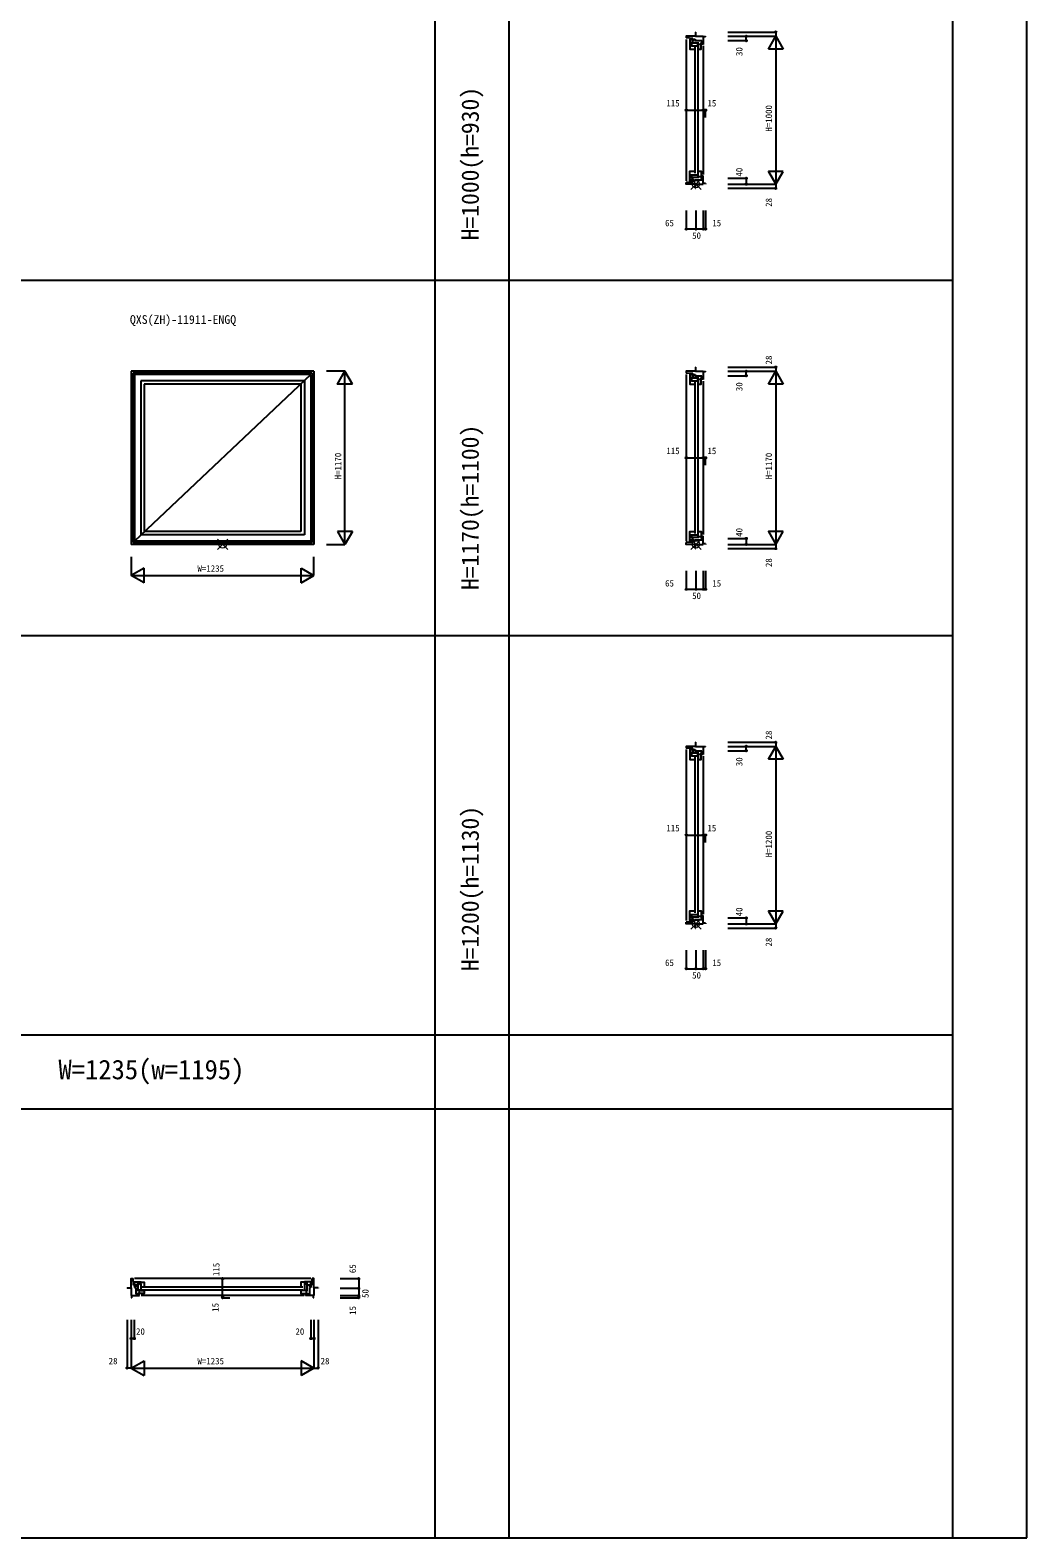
# Model space of a CAD drawing. Units: millimetres, scale not verified. Extents: x -13750 to 13750, y -10000 to 10000.
# Drawn here: x 7011 to 13750, y -10000 to 191 of the extents above; entities that cross this region are included whole.
import ezdxf
from ezdxf.enums import TextEntityAlignment as Align

# ---------------------------------------------------------------- set-up
doc = ezdxf.new("R2010")
doc.units = ezdxf.units.MM
doc.header["$LTSCALE"] = 50
for name, color, linetype in [('0-0_0', 3, 'Continuous'), ('0-1_YKK_A1', 4, 'Continuous'), ('0-2_YKK_B1', 4, 'Continuous'), ('0-3_YKK_C1', 4, 'Continuous'), ('0-4_YKK_F1', 7, 'Continuous'), ('0-6_YKK_N1', 2, 'Continuous')]:
    doc.layers.add(name, color=color, linetype=linetype)
doc.layers.add('0-5_YKK_IN', color=1, linetype='Continuous', lineweight=18)
doc.styles.add('ＭＳ ゴシック', font='')
doc.styles.get('ＭＳ ゴシック').set_extended_font_data('MS Gothic')

msp = doc.modelspace()

# ---------------------------------------------------------------- linework, layer by layer
at = {"layer": '0-1_YKK_A1'}
for p, q in [((7695, -2115), (7695, -3285)), ((8930, -2115), (7695, -2115)), ((7707, -2127), (7707, -3273)), ((8918, -2127), (7707, -2127)), ((7717, -2137), (7717, -3263)), ((8908, -2137), (7717, -3263)), ((8908, -2137), (7717, -2137)), ((8908, -2137), (8908, -3263)), ((8918, -2127), (8918, -3273)), ((8930, -2115), (8930, -3285)), ((7759, -2179), (7759, -3221)), ((8866, -2179), (7759, -2179)), ((7783, -2203), (7783, -3197)), ((8842, -2203), (7783, -2203)), ((8842, -2203), (8842, -3197)), ((8866, -2179), (8866, -3221)), ((8866, -3221), (7759, -3221)), ((8842, -3197), (7783, -3197)), ((8930, -3285), (7695, -3285)), ((8918, -3273), (7707, -3273)), ((8908, -3263), (7717, -3263))]:
    msp.add_line(p, q, dxfattribs=at)
at = {"layer": '0-2_YKK_B1'}
for p, q in [((7709.36, -8292.5), (7707, -8247.5)), ((8908, -8247.5), (7717, -8247.5)), ((8915.64, -8292.5), (8918, -8247.5)), ((7667, -8309.1), (7667, -8312.5)), ((7695, -8309.1), (7695, -8362.5)), ((7709.36, -8292.5), (7725, -8292.5)), ((7715.8, -8292.5), (7715.8, -8307)), ((7715.8, -8307), (7725, -8307)), ((7725, -8292.5), (7725, -8303.5)), ((7725, -8307), (7725, -8352.5)), ((7725, -8352.5), (7737, -8352.5)), ((7737, -8362.5), (7737, -8352.5)), ((7737, -8352.5), (7741.2, -8352.5)), ((7741, -8331.5), (7741, -8270.5)), ((7759, -8326.1), (7741, -8326.1)), ((7749, -8352.5), (7744.7, -8352.5)), ((7747.7, -8326.1), (7747.7, -8348.5)), ((7749, -8362.5), (7749, -8352.5)), ((8856, -8304.5), (7769, -8304.5)), ((8856, -8326.5), (7769, -8326.5)), ((8866, -8326.1), (8884, -8326.1)), ((8876, -8362.5), (8876, -8352.5)), ((8876, -8352.5), (8880.3, -8352.5)), ((8877.3, -8326.1), (8877.3, -8348.5)), ((8888, -8352.5), (8883.8, -8352.5)), ((8884, -8331.5), (8884, -8270.5)), ((8888, -8362.5), (8888, -8352.5)), ((8900, -8352.5), (8888, -8352.5)), ((8915.64, -8292.5), (8900, -8292.5)), ((8900, -8292.5), (8900, -8303.5)), ((8909.2, -8307), (8900, -8307)), ((8900, -8307), (8900, -8352.5)), ((8909.2, -8292.5), (8909.2, -8307)), ((8930, -8309.1), (8930, -8362.5)), ((8958, -8309.1), (8958, -8312.5)), ((7699, -8362.5), (7695, -8362.5)), ((7699, -8377.5), (7695, -8377.5)), ((7699, -8377.5), (7699, -8362.5)), ((7699, -8362.5), (7751, -8362.5)), ((8864, -8362.5), (7761, -8362.5)), ((8926, -8362.5), (8874, -8362.5)), ((8926, -8377.5), (8926, -8362.5)), ((8926, -8362.5), (8930, -8362.5)), ((8926, -8377.5), (8930, -8377.5))]:
    msp.add_line(p, q, dxfattribs=at)
for points in [[(7667, -8309.1), (7695, -8309.1), (7695, -8247.5), (7707, -8247.5)], [(8958, -8309.1), (8930, -8309.1), (8930, -8247.5), (8918, -8247.5)], [(7741, -8289.5), (7717, -8289.5), (7717, -8270.5), (7759, -8270.5), (7759, -8281.5)], [(7783, -8325.5), (7783, -8348.5), (7741, -8348.5), (7741, -8344.5)], [(7752.2, -8270.5), (7752.2, -8285), (7759, -8285), (7759, -8328.4), (7769.5, -8328.4), (7769.5, -8327.5), (7783, -8327.5)], [(7759, -8270.7), (7783, -8270.7), (7783, -8306.5)], [(8872.8, -8270.5), (8872.8, -8285), (8866, -8285), (8866, -8328.4), (8855.5, -8328.4), (8855.5, -8327.5), (8842, -8327.5)], [(8866, -8270.7), (8842, -8270.7), (8842, -8306.5)], [(8842, -8325.5), (8842, -8348.5), (8884, -8348.5), (8884, -8344.5)], [(8884, -8289.5), (8908, -8289.5), (8908, -8270.5), (8866, -8270.5), (8866, -8281.5)]]:
    msp.add_lwpolyline(points, dxfattribs=at)
at = {"layer": '0-3_YKK_C1'}
for p, q in [((11492.5, 135.64), (11447.5, 138)), ((11447.5, 128), (11447.5, -828)), ((11531.5, 104), (11470.5, 104)), ((11492.5, 135.64), (11492.5, 120)), ((11492.5, 129.2), (11507, 129.2)), ((11492.5, 120), (11503.5, 120)), ((11507, 129.2), (11507, 120)), ((11507, 120), (11552.5, 120)), ((11509.1, 178), (11512.5, 178)), ((11509.1, 150), (11562.5, 150)), ((11526.1, 86), (11526.1, 104)), ((11552.5, 120), (11552.5, 108)), ((11562.5, 108), (11552.5, 108)), ((11552.5, 108), (11552.5, 103.8)), ((11562.5, 146), (11562.5, 150)), ((11577.5, 146), (11562.5, 146)), ((11562.5, 146), (11562.5, 94)), ((11577.5, 146), (11577.5, 150)), ((11504.5, 76), (11504.5, -776)), ((11526.1, 97.3), (11548.5, 97.3)), ((11526.5, 76), (11526.5, -776)), ((11552.5, 96), (11552.5, 100.3)), ((11562.5, 96), (11552.5, 96)), ((11562.5, 84), (11562.5, -784)), ((11531.5, -804), (11470.5, -804)), ((11526.1, -786), (11526.1, -804)), ((11526.1, -797.3), (11548.5, -797.3)), ((11562.5, -796), (11552.5, -796)), ((11552.5, -796), (11552.5, -800.3)), ((11552.5, -808), (11552.5, -803.8)), ((11562.5, -808), (11552.5, -808)), ((11552.5, -820), (11552.5, -808)), ((11562.5, -846), (11562.5, -794)), ((11492.5, -835.64), (11447.5, -838)), ((11492.5, -835.64), (11492.5, -820)), ((11492.5, -820), (11503.5, -820)), ((11492.5, -829.2), (11507, -829.2)), ((11507, -829.2), (11507, -820)), ((11507, -820), (11552.5, -820)), ((11509.1, -850), (11562.5, -850)), ((11509.1, -878), (11512.5, -878)), ((11577.5, -846), (11562.5, -846)), ((11562.5, -846), (11562.5, -850)), ((11577.5, -846), (11577.5, -850)), ((11492.5, -2129.36), (11447.5, -2127)), ((11447.5, -2137), (11447.5, -3263)), ((11492.5, -2129.36), (11492.5, -2145)), ((11492.5, -2135.8), (11507, -2135.8)), ((11507, -2135.8), (11507, -2145)), ((11509.1, -2087), (11512.5, -2087)), ((11509.1, -2115), (11562.5, -2115)), ((11562.5, -2119), (11562.5, -2115)), ((11577.5, -2119), (11562.5, -2119)), ((11562.5, -2119), (11562.5, -2171)), ((11577.5, -2119), (11577.5, -2115)), ((11531.5, -2161), (11470.5, -2161)), ((11492.5, -2145), (11503.5, -2145)), ((11504.5, -2189), (11504.5, -3211)), ((11507, -2145), (11552.5, -2145)), ((11526.1, -2179), (11526.1, -2161)), ((11526.1, -2167.7), (11548.5, -2167.7)), ((11526.5, -2189), (11526.5, -3211)), ((11552.5, -2145), (11552.5, -2157)), ((11562.5, -2157), (11552.5, -2157)), ((11552.5, -2157), (11552.5, -2161.2)), ((11552.5, -2169), (11552.5, -2164.7)), ((11562.5, -2169), (11552.5, -2169)), ((11562.5, -2181), (11562.5, -3219)), ((11531.5, -3239), (11470.5, -3239)), ((11492.5, -3270.64), (11492.5, -3255)), ((11492.5, -3255), (11503.5, -3255)), ((11507, -3264.2), (11507, -3255)), ((11507, -3255), (11552.5, -3255)), ((11526.1, -3221), (11526.1, -3239)), ((11526.1, -3232.3), (11548.5, -3232.3)), ((11562.5, -3231), (11552.5, -3231)), ((11552.5, -3231), (11552.5, -3235.3)), ((11552.5, -3243), (11552.5, -3238.8)), ((11562.5, -3243), (11552.5, -3243)), ((11552.5, -3255), (11552.5, -3243)), ((11562.5, -3281), (11562.5, -3229)), ((11492.5, -3270.64), (11447.5, -3273)), ((11492.5, -3264.2), (11507, -3264.2)), ((11509.1, -3285), (11562.5, -3285)), ((11509.1, -3313), (11512.5, -3313)), ((11577.5, -3281), (11562.5, -3281)), ((11562.5, -3281), (11562.5, -3285)), ((11577.5, -3281), (11577.5, -3285)), ((11492.5, -4664.36), (11447.5, -4662)), ((11447.5, -4672), (11447.5, -5828)), ((11492.5, -4664.36), (11492.5, -4680)), ((11492.5, -4670.8), (11507, -4670.8)), ((11492.5, -4680), (11503.5, -4680)), ((11507, -4670.8), (11507, -4680)), ((11507, -4680), (11552.5, -4680)), ((11509.1, -4622), (11512.5, -4622)), ((11509.1, -4650), (11562.5, -4650)), ((11552.5, -4680), (11552.5, -4692)), ((11562.5, -4654), (11562.5, -4650)), ((11577.5, -4654), (11562.5, -4654)), ((11562.5, -4654), (11562.5, -4706)), ((11577.5, -4654), (11577.5, -4650)), ((11531.5, -4696), (11470.5, -4696)), ((11504.5, -4724), (11504.5, -5776)), ((11526.1, -4714), (11526.1, -4696)), ((11526.1, -4702.7), (11548.5, -4702.7)), ((11526.5, -4724), (11526.5, -5776)), ((11562.5, -4692), (11552.5, -4692)), ((11552.5, -4692), (11552.5, -4696.2)), ((11552.5, -4704), (11552.5, -4699.7)), ((11562.5, -4704), (11552.5, -4704)), ((11562.5, -4716), (11562.5, -5784)), ((11531.5, -5804), (11470.5, -5804)), ((11526.1, -5786), (11526.1, -5804)), ((11526.1, -5797.3), (11548.5, -5797.3)), ((11562.5, -5796), (11552.5, -5796)), ((11552.5, -5796), (11552.5, -5800.3)), ((11552.5, -5808), (11552.5, -5803.8)), ((11562.5, -5808), (11552.5, -5808)), ((11552.5, -5820), (11552.5, -5808)), ((11562.5, -5846), (11562.5, -5794)), ((11492.5, -5835.64), (11447.5, -5838)), ((11492.5, -5835.64), (11492.5, -5820)), ((11492.5, -5820), (11503.5, -5820)), ((11492.5, -5829.2), (11507, -5829.2)), ((11507, -5829.2), (11507, -5820)), ((11507, -5820), (11552.5, -5820)), ((11509.1, -5850), (11562.5, -5850)), ((11509.1, -5878), (11512.5, -5878)), ((11577.5, -5846), (11562.5, -5846)), ((11562.5, -5846), (11562.5, -5850)), ((11577.5, -5846), (11577.5, -5850))]:
    msp.add_line(p, q, dxfattribs=at)
for points in [[(11509.1, 178), (11509.1, 150), (11447.5, 150), (11447.5, 138)], [(11489.5, 104), (11489.5, 128), (11470.5, 128), (11470.5, 86), (11481.5, 86)], [(11525.5, 62), (11548.5, 62), (11548.5, 104), (11544.5, 104)], [(11470.5, 92.8), (11485, 92.8), (11485, 86), (11528.4, 86), (11528.4, 75.5), (11527.5, 75.5), (11527.5, 62)], [(11471.2, 86), (11471.2, 62), (11506.5, 62)], [(11470.5, -792.8), (11485, -792.8), (11485, -786), (11528.4, -786), (11528.4, -775.5), (11527.5, -775.5), (11527.5, -762)], [(11489.5, -804), (11489.5, -828), (11470.5, -828), (11470.5, -786), (11481.5, -786)], [(11471.2, -786), (11471.2, -762), (11506.5, -762)], [(11525.5, -762), (11548.5, -762), (11548.5, -804), (11544.5, -804)], [(11509.1, -878), (11509.1, -850), (11447.5, -850), (11447.5, -838)], [(11509.1, -2087), (11509.1, -2115), (11447.5, -2115), (11447.5, -2127)], [(11489.5, -2161), (11489.5, -2137), (11470.5, -2137), (11470.5, -2179), (11481.5, -2179)], [(11470.5, -2172.2), (11485, -2172.2), (11485, -2179), (11528.4, -2179), (11528.4, -2189.5), (11527.5, -2189.5), (11527.5, -2203)], [(11471.2, -2179), (11471.2, -2203), (11506.5, -2203)], [(11525.5, -2203), (11548.5, -2203), (11548.5, -2161), (11544.5, -2161)], [(11470.5, -3227.8), (11485, -3227.8), (11485, -3221), (11528.4, -3221), (11528.4, -3210.5), (11527.5, -3210.5), (11527.5, -3197)], [(11489.5, -3239), (11489.5, -3263), (11470.5, -3263), (11470.5, -3221), (11481.5, -3221)], [(11471.2, -3221), (11471.2, -3197), (11506.5, -3197)], [(11525.5, -3197), (11548.5, -3197), (11548.5, -3239), (11544.5, -3239)], [(11509.1, -3313), (11509.1, -3285), (11447.5, -3285), (11447.5, -3273)], [(11509.1, -4622), (11509.1, -4650), (11447.5, -4650), (11447.5, -4662)], [(11489.5, -4696), (11489.5, -4672), (11470.5, -4672), (11470.5, -4714), (11481.5, -4714)], [(11470.5, -4707.2), (11485, -4707.2), (11485, -4714), (11528.4, -4714), (11528.4, -4724.5), (11527.5, -4724.5), (11527.5, -4738)], [(11471.2, -4714), (11471.2, -4738), (11506.5, -4738)], [(11525.5, -4738), (11548.5, -4738), (11548.5, -4696), (11544.5, -4696)], [(11470.5, -5792.8), (11485, -5792.8), (11485, -5786), (11528.4, -5786), (11528.4, -5775.5), (11527.5, -5775.5), (11527.5, -5762)], [(11489.5, -5804), (11489.5, -5828), (11470.5, -5828), (11470.5, -5786), (11481.5, -5786)], [(11471.2, -5786), (11471.2, -5762), (11506.5, -5762)], [(11525.5, -5762), (11548.5, -5762), (11548.5, -5804), (11544.5, -5804)], [(11509.1, -5878), (11509.1, -5850), (11447.5, -5850), (11447.5, -5838)]]:
    msp.add_lwpolyline(points, dxfattribs=at)
at = {"layer": '0-4_YKK_F1'}
for p, q in [((13750, -10000), (13750, 10000)), ((9750, -10000), (9750, 9500)), ((10250, -10000), (10250, 9500)), ((13250, -10000), (13250, 9500)), ((-13750, -1500), (13250, -1500)), ((-13750, -3900), (13250, -3900)), ((-13750, -6600), (13250, -6600)), ((-13750, -7100), (13250, -7100)), ((-13750, -10000), (13750, -10000))]:
    msp.add_line(p, q, dxfattribs=at)
at = {"layer": '0-5_YKK_IN'}
for p, q in [((11477.15, -814.65), (11547.86, -885.36)), ((11477.15, -885.36), (11547.86, -814.65)), ((8277.14, -3249.64), (8347.86, -3320.36)), ((8277.14, -3320.36), (8347.86, -3249.64)), ((11477.15, -3249.65), (11547.86, -3320.36)), ((11477.15, -3320.36), (11547.86, -3249.65)), ((11477.15, -5814.65), (11547.86, -5885.36)), ((11477.15, -5885.36), (11547.86, -5814.65))]:
    msp.add_line(p, q, dxfattribs=at)
for centre in [(11512.5, -850), (8312.5, -3285), (11512.5, -3285), (11512.5, -5850)]:
    msp.add_circle(centre, 25, dxfattribs=at)
at = {"layer": '0-6_YKK_N1'}
for p, q in [((11727.5, 178), (12052.5, 178)), ((11727.5, 150), (12052.5, 150)), ((12002.5, 63.4), (12052.5, 150)), ((12052.5, 178), (12052.5, 150)), ((12052.5, 150), (12102.5, 63.4)), ((12102.5, 63.4), (12002.5, 63.4)), ((11447.5, -350), (11562.5, -350)), ((11562.5, -350), (11577.5, -350)), ((11577.5, -400), (11577.5, -350)), ((11727.5, -810), (11852.5, -810)), ((11852.5, -810), (11852.5, -850)), ((12052.5, -850), (12102.5, -763.4)), ((11727.5, -850), (12052.5, -850)), ((11727.5, -878), (12052.5, -878)), ((11447.5, -1028), (11447.5, -1153)), ((11512.5, -1028), (11512.5, -1153)), ((11562.5, -1028), (11562.5, -1153)), ((11577.5, -1028), (11577.5, -1153)), ((11447.5, -1153), (11512.5, -1153)), ((9140, -2115), (9015, -2115)), ((9140, -3285), (9140, -2115)), ((9190, -2201.6), (9140, -2115)), ((11727.5, -2087), (12052.5, -2087)), ((11727.5, -2115), (12052.5, -2115)), ((12002.5, -2201.6), (12052.5, -2115)), ((12052.5, -2087), (12052.5, -2115)), ((12052.5, -2115), (12102.5, -2201.6)), ((12102.5, -2201.6), (12002.5, -2201.6)), ((11447.5, -2700), (11562.5, -2700)), ((11562.5, -2700), (11577.5, -2700)), ((11577.5, -2750), (11577.5, -2700)), ((9090, -3198.4), (9140, -3285)), ((9190, -3198.4), (9090, -3198.4)), ((9190, -3198.4), (9140, -3285)), ((11727.5, -3245), (11852.5, -3245)), ((11852.5, -3245), (11852.5, -3285)), ((12052.5, -3285), (12102.5, -3198.4)), ((9015, -3285), (9140, -3285)), ((11727.5, -3285), (12052.5, -3285)), ((11727.5, -3313), (12052.5, -3313)), ((7695, -3370), (7695, -3495)), ((7781.6, -3445), (7695, -3495)), ((7781.6, -3545), (7781.6, -3445)), ((8843.4, -3545), (8843.4, -3445)), ((8843.4, -3445), (8930, -3495)), ((8930, -3495), (8930, -3370)), ((11447.5, -3463), (11447.5, -3588)), ((11512.5, -3463), (11512.5, -3588)), ((11562.5, -3463), (11562.5, -3588)), ((11577.5, -3463), (11577.5, -3588)), ((7695, -3495), (8930, -3495)), ((7781.6, -3545), (7695, -3495)), ((8843.4, -3545), (8930, -3495)), ((11447.5, -3588), (11512.5, -3588)), ((11727.5, -4622), (12052.5, -4622)), ((11727.5, -4650), (12052.5, -4650)), ((12002.5, -4736.6), (12052.5, -4650)), ((12052.5, -4622), (12052.5, -4650)), ((12052.5, -4650), (12102.5, -4736.6)), ((12102.5, -4736.6), (12002.5, -4736.6)), ((11447.5, -5250), (11562.5, -5250)), ((11562.5, -5250), (11577.5, -5250)), ((11577.5, -5300), (11577.5, -5250)), ((12052.5, -5850), (12102.5, -5763.4)), ((11727.5, -5810), (11852.5, -5810)), ((11727.5, -5850), (12052.5, -5850)), ((11727.5, -5878), (12052.5, -5878)), ((11852.5, -5810), (11852.5, -5850)), ((11447.5, -6028), (11447.5, -6153)), ((11512.5, -6028), (11512.5, -6153)), ((11562.5, -6028), (11562.5, -6153)), ((11577.5, -6028), (11577.5, -6153)), ((11447.5, -6153), (11512.5, -6153)), ((8312.5, -8362.5), (8312.5, -8247.5)), ((9108, -8247.5), (9233, -8247.5)), ((9233, -8247.5), (9233, -8312.5)), ((9108, -8312.5), (9233, -8312.5)), ((8312.5, -8377.5), (8312.5, -8362.5)), ((8312.5, -8377.5), (8362.5, -8377.5)), ((9108, -8362.5), (9233, -8362.5)), ((9108, -8377.5), (9233, -8377.5)), ((7667, -8527.5), (7667, -8852.5)), ((7715, -8527.5), (7715, -8652.5)), ((8910, -8527.5), (8910, -8652.5)), ((8930, -8527.5), (8930, -8852.5)), ((8958, -8527.5), (8958, -8852.5)), ((7715, -8652.5), (7695, -8652.5)), ((8910, -8652.5), (8930, -8652.5)), ((7695, -8852.5), (7667, -8852.5)), ((7695, -8852.5), (8930, -8852.5)), ((7695, -8852.5), (7781.6, -8902.5)), ((7781.6, -8802.5), (7781.6, -8902.5)), ((8930, -8852.5), (8843.4, -8802.5)), ((8843.4, -8802.5), (8843.4, -8902.5)), ((8930, -8852.5), (8843.4, -8902.5)), ((8930, -8852.5), (8958, -8852.5))]:
    msp.add_line(p, q, dxfattribs=at)
for points in [[(11727.5, 120), (11852.5, 120), (11852.5, 150)], [(12052.5, 150), (12052.5, -850), (12052.5, -878)], [(12102.5, -763.4), (12002.5, -763.4), (12052.5, -850)], [(11512.5, -1153), (11562.5, -1153), (11577.5, -1153)], [(9190, -2201.6), (9090, -2201.6), (9140, -2115)], [(11727.5, -2145), (11852.5, -2145), (11852.5, -2115)], [(12052.5, -2115), (12052.5, -3285), (12052.5, -3313)], [(12102.5, -3198.4), (12002.5, -3198.4), (12052.5, -3285)], [(11512.5, -3588), (11562.5, -3588), (11577.5, -3588)], [(11727.5, -4680), (11852.5, -4680), (11852.5, -4650)], [(12052.5, -4650), (12052.5, -5850), (12052.5, -5878)], [(12102.5, -5763.4), (12002.5, -5763.4), (12052.5, -5850)], [(11512.5, -6153), (11562.5, -6153), (11577.5, -6153)], [(9233, -8312.5), (9233, -8362.5), (9233, -8377.5)], [(7695, -8527.5), (7695, -8852.5), (7781.6, -8802.5)]]:
    msp.add_lwpolyline(points, dxfattribs=at)
for centre in [(11852.5, 150), (11852.5, 120), (12052.5, 178), (11447.5, -350), (11562.5, -350), (11577.5, -350), (11852.5, -810), (11852.5, -850), (12052.5, -878), (11447.5, -1153), (11512.5, -1153), (11562.5, -1153), (11577.5, -1153), (11852.5, -2115), (11852.5, -2145), (12052.5, -2087), (11447.5, -2700), (11562.5, -2700), (11577.5, -2700), (11852.5, -3245), (11852.5, -3285), (12052.5, -3313), (11447.5, -3588), (11512.5, -3588), (11562.5, -3588), (11577.5, -3588), (11852.5, -4650), (11852.5, -4680), (12052.5, -4622), (11447.5, -5250), (11562.5, -5250), (11577.5, -5250), (11852.5, -5810), (11852.5, -5850), (12052.5, -5878), (11447.5, -6153), (11512.5, -6153), (11562.5, -6153), (11577.5, -6153), (8312.5, -8247.5), (9233, -8247.5), (9233, -8312.5), (8312.5, -8362.5), (8312.5, -8377.5), (9233, -8362.5), (9233, -8377.5), (7695, -8652.5), (7715, -8652.5), (8910, -8652.5), (8930, -8652.5), (7667, -8852.5), (8958, -8852.5)]:
    msp.add_circle(centre, 5, dxfattribs=at)

# ---------------------------------------------------------------- texts
at = {"layer": '0-0_0', "style": 'ＭＳ ゴシック'}
for s, p in [('H=1000(h=930)', (10080, -1230)), ('H=1170(h=1100)', (10080, -3593.33)), ('H=1200(h=1130)', (10080, -6170))]:
    msp.add_text(s, height=117.3, rotation=90, dxfattribs=at).set_placement(p, align=Align.BOTTOM_LEFT)
at = {"layer": '0-0_0', "color": 7, "style": 'ＭＳ ゴシック'}
msp.add_text('QXS(ZH)-11911-ENGQ', height=58.65, dxfattribs=at).set_placement((7685.83, -1812), align=Align.BOTTOM_LEFT)
at = {"layer": '0-0_0', "style": 'ＭＳ ゴシック'}
msp.add_text('W=1235(w=1195)', height=132, dxfattribs=at).set_placement((7202.8, -6940), align=Align.BOTTOM_LEFT)
at = {"layer": '0-6_YKK_N1', "style": 'ＭＳ ゴシック'}
for s, p in [('30', (11840.5, 16.11)), ('H=1000', (12040.5, -495)), ('40', (11840.5, -798.9)), ('28', (12040.5, -1003.24)), ('28', (12040.5, -2068.6)), ('30', (11840.5, -2248.89)), ('H=1170', (9128, -2845)), ('H=1170', (12040.5, -2845)), ('40', (11840.5, -3233.9)), ('28', (12040.5, -3438.24)), ('28', (12040.5, -4603.6)), ('30', (11840.5, -4783.89)), ('H=1200', (12040.5, -5400)), ('40', (11840.5, -5798.9)), ('28', (12040.5, -6003.24)), ('115', (8304.7, -8230.69)), ('65', (9226.83, -8210.67)), ('50', (9312.7, -8378.63)), ('15', (8298.14, -8471.96)), ('15', (9226.83, -8492.9))]:
    msp.add_text(s, height=43.99, rotation=90, dxfattribs=at).set_placement(p, align=Align.BOTTOM_LEFT)
for s, p in [('115', (11312.51, -338)), ('15', (11590.64, -338)), ('65', (11303.98, -1147.91)), ('15', (11623.44, -1147.91)), ('50', (11486.99, -1232.72)), ('115', (11312.51, -2688)), ('15', (11590.64, -2688)), ('W=1235', (8142.5, -3483)), ('65', (11303.98, -3582.91)), ('15', (11623.44, -3582.91)), ('50', (11486.99, -3667.72)), ('115', (11312.51, -5238)), ('15', (11590.64, -5238)), ('65', (11303.98, -6147.91)), ('15', (11623.44, -6147.91)), ('50', (11486.99, -6232.72)), ('20', (7727.28, -8640.5)), ('20', (8805.04, -8640.5)), ('28', (7542.14, -8840.5)), ('W=1235', (8142.5, -8840.5)), ('28', (8975.18, -8840.5))]:
    msp.add_text(s, height=43.99, dxfattribs=at).set_placement(p, align=Align.BOTTOM_LEFT)

doc.saveas('drawing.dxf')
